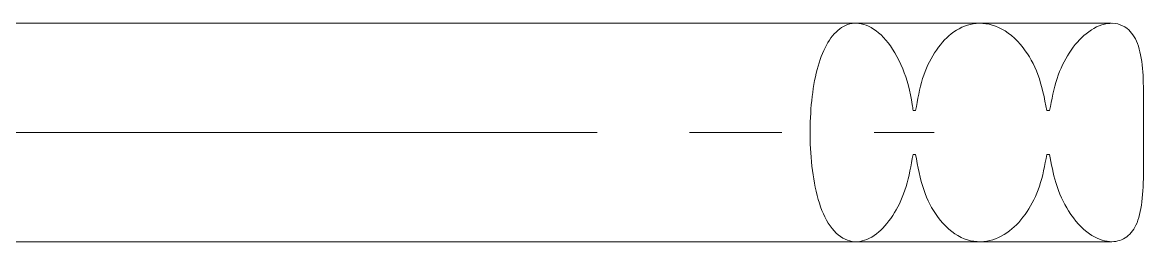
# Paper-space layout 'SW_Model_1' of a CAD drawing. Header units: millimetres. Extents: x 0 to 594, y 0 to 420.
# Drawn here: x 232.7 to 248.12, y 280.33 to 283.35 of the extents above; entities that cross this region are included whole.
import ezdxf

# ---------------------------------------------------------------- set-up
doc = ezdxf.new("R2010")
doc.units = ezdxf.units.MM
doc.linetypes.add('CENTER', pattern=[10.16, 6.35, -1.27, 1.27, -1.27])
doc.layers.add('SLD-0', color=179, linetype='Continuous')

psp = doc.layouts.new('SW_Model_1')

# ---------------------------------------------------------------- linework, layer by layer
at = {"layer": 'SLD-0', "color": 179, "linetype": 'Continuous', "lineweight": 15}
for p, q in [((244.162, 283.343), (228.906, 283.343)), ((245.866, 283.343), (244.162, 283.343)), ((247.671, 283.343), (245.866, 283.343)), ((244.946, 282.143), (244.981, 282.143)), ((244.981, 281.543), (244.946, 281.543)), ((228.906, 280.343), (244.162, 280.343)), ((244.162, 280.343), (245.869, 280.343)), ((245.869, 280.343), (247.675, 280.343))]:
    psp.add_line(p, q, dxfattribs=at)
at = {"layer": 'SLD-0', "color": 5, "linetype": 'CENTER', "lineweight": 15}
for p, q in [((224.947, 281.843), (236.823, 281.843)), ((225.564, 281.843), (235.588, 281.843)), ((234.25, 281.843), (245.234, 281.843)), ((234.25, 281.843), (245.236, 281.843))]:
    psp.add_line(p, q, dxfattribs=at)
at = {"layer": 'SLD-0', "color": 179, "linetype": 'Continuous', "lineweight": 15}
for points, knots in [([(244.946, 281.543), (244.919, 281.389), (244.865, 281.083), (244.692, 280.714), (244.47, 280.443), (244.206, 280.313), (243.941, 280.375), (243.727, 280.644), (243.592, 281.063), (243.53, 281.552), (243.526, 282.05), (243.574, 282.516), (243.677, 282.91), (243.835, 283.199), (244.048, 283.355), (244.305, 283.346), (244.578, 283.145), (244.81, 282.76), (244.916, 282.38), (244.943, 282.171), (244.946, 282.143)], [0, 0, 0, 0, 0.051994, 0.10381, 0.160223, 0.223583, 0.29089, 0.356233, 0.415651, 0.470034, 0.522004, 0.573307, 0.625001, 0.678364, 0.735239, 0.797224, 0.863789, 0.930443, 0.990683, 1, 1, 1, 1]), ([(244.981, 282.143), (245.008, 282.295), (245.061, 282.599), (245.238, 282.963), (245.476, 283.232), (245.782, 283.369), (246.132, 283.322), (246.445, 283.065), (246.684, 282.656), (246.752, 282.316), (246.786, 282.143)], [0, 0, 0, 0, 0.106319, 0.212297, 0.32717, 0.45874, 0.606587, 0.760918, 0.878678, 1, 1, 1, 1]), ([(246.824, 282.143), (246.852, 282.295), (246.91, 282.599), (247.094, 282.964), (247.334, 283.236), (247.625, 283.373), (247.884, 283.318), (248.046, 283.086), (248.11, 282.744), (248.117, 282.308), (248.112, 281.817), (248.117, 281.316), (248.105, 280.875), (248.026, 280.553), (247.867, 280.37), (247.64, 280.32), (247.358, 280.427), (247.093, 280.713), (246.902, 281.113), (246.848, 281.409), (246.824, 281.543)], [0, 0, 0, 0, 0.051686, 0.103174, 0.159797, 0.224746, 0.294533, 0.346777, 0.399136, 0.449375, 0.502304, 0.556483, 0.610679, 0.66331, 0.713433, 0.767146, 0.829924, 0.899505, 0.954756, 1, 1, 1, 1]), ([(246.786, 282.143), (246.793, 282.143), (246.806, 282.143), (246.818, 282.143), (246.824, 282.143)], [0, 0, 0, 0, 0.560831, 1, 1, 1, 1]), ([(246.786, 281.543), (246.757, 281.392), (246.7, 281.089), (246.514, 280.727), (246.266, 280.456), (245.95, 280.316), (245.598, 280.365), (245.295, 280.628), (245.073, 281.039), (245.012, 281.374), (244.981, 281.543)], [0, 0, 0, 0, 0.106074, 0.211754, 0.327657, 0.461865, 0.612075, 0.765573, 0.881674, 1, 1, 1, 1]), ([(246.824, 281.543), (246.817, 281.543), (246.804, 281.543), (246.792, 281.543), (246.786, 281.543)], [0, 0, 0, 0, 0.559167, 1, 1, 1, 1])]:
    psp.add_open_spline(points, degree=3, knots=knots, dxfattribs=at)

doc.saveas('drawing.dxf')
